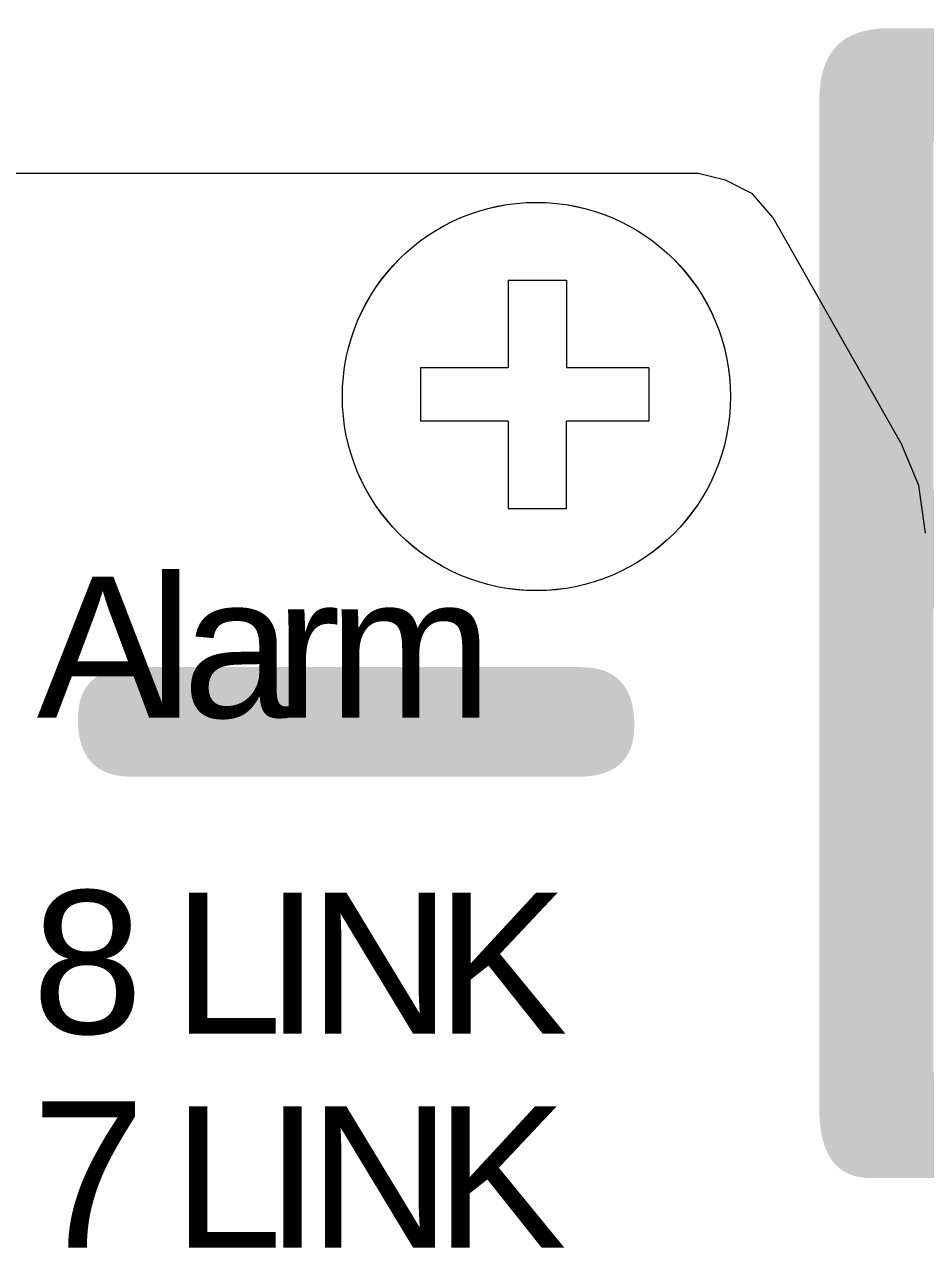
# Model space of a CAD drawing. Header units: millimetres. Extents: x 1359 to 3577, y 1336 to 3557.
# Drawn here: x 3206.13 to 3221.81, y 3290.24 to 3311.51 of the extents above; entities that cross this region are included whole.
import ezdxf
from ezdxf.enums import TextEntityAlignment as Align

# ---------------------------------------------------------------- set-up
doc = ezdxf.new("R2010")
doc.units = ezdxf.units.MM
doc.layers.add('000-PI-Oprema', color=30, linetype='Continuous', lineweight=5)
doc.layers.add('002-PI-Kabelska kanalica', color=150, linetype='Continuous')
doc.styles.add('Arial$001H0', font='arial.ttf')
doc.styles.add('PI0', font='isocpeur.ttf', dxfattribs={"width": 0.9})

msp = doc.modelspace()

# ---------------------------------------------------------------- linework, layer by layer
at = {"layer": '000-PI-Oprema', "color": 0, "linetype": 'ByBlock', "lineweight": 0}
for p, q in [((3217.856, 3308.921), (3170.818, 3308.921)), ((3217.856, 3308.921), (3170.818, 3308.921)), ((3217.856, 3308.921), (3170.818, 3308.921)), ((3218.329, 3308.802), (3217.856, 3308.921)), ((3218.329, 3308.802), (3217.856, 3308.921)), ((3218.329, 3308.802), (3217.856, 3308.921)), ((3218.801, 3308.567), (3218.329, 3308.802)), ((3218.801, 3308.567), (3218.329, 3308.802)), ((3218.801, 3308.567), (3218.329, 3308.802)), ((3219.155, 3308.154), (3218.801, 3308.567)), ((3219.155, 3308.154), (3218.801, 3308.567)), ((3219.155, 3308.154), (3218.801, 3308.567)), ((3219.155, 3308.154), (3221.399, 3304.199)), ((3219.155, 3308.154), (3221.399, 3304.199)), ((3219.155, 3308.154), (3221.399, 3304.199)), ((3214.548, 3307.064), (3215.563, 3307.064)), ((3214.548, 3307.064), (3214.548, 3305.542)), ((3214.548, 3307.064), (3215.563, 3307.064)), ((3214.548, 3307.064), (3214.548, 3305.542)), ((3215.563, 3307.064), (3215.563, 3305.542)), ((3215.563, 3307.064), (3215.563, 3305.542)), ((3214.548, 3305.542), (3213.027, 3305.542)), ((3213.027, 3305.542), (3213.027, 3304.612)), ((3214.548, 3305.542), (3213.027, 3305.542)), ((3213.027, 3305.542), (3213.027, 3304.612)), ((3217, 3305.542), (3215.563, 3305.542)), ((3217, 3305.542), (3215.563, 3305.542)), ((3217, 3305.542), (3217, 3304.612)), ((3217, 3305.542), (3217, 3304.612)), ((3214.548, 3304.612), (3213.027, 3304.612)), ((3214.548, 3304.612), (3213.027, 3304.612)), ((3214.548, 3304.612), (3214.548, 3303.09)), ((3214.548, 3304.612), (3214.548, 3303.09)), ((3217, 3304.612), (3215.563, 3304.612)), ((3217, 3304.612), (3215.563, 3304.612)), ((3221.693, 3303.492), (3221.398, 3304.199)), ((3221.693, 3303.491), (3221.398, 3304.198)), ((3221.693, 3303.491), (3221.398, 3304.198)), ((3221.812, 3302.666), (3221.693, 3303.492)), ((3221.812, 3302.665), (3221.693, 3303.492)), ((3221.812, 3302.665), (3221.693, 3303.492))]:
    msp.add_line(p, q, dxfattribs=at)
for points in [[(3214.548, 3303.09), (3215.563, 3303.09), (3215.563, 3304.612)], [(3214.548, 3303.09), (3215.563, 3303.09), (3215.563, 3304.611)]]:
    msp.add_lwpolyline(points, dxfattribs=at)
at = {"layer": '000-PI-Oprema', "color": 0, "linetype": 'ByBlock', "lineweight": 0, "ltscale": 0.25}
for centre in [(3215.042, 3305.041), (3215.042, 3305.04)]:
    msp.add_circle(centre, 3.377, dxfattribs=at)

# ---------------------------------------------------------------- texts
at = {"layer": '000-PI-Oprema', "color": 0, "linetype": 'ByBlock', "lineweight": 0, "style": 'Arial$001H0'}
for s, height, p in [('l', 2.453, (3208.294, 3299.456)), ('l', 2.453, (3208.294, 3299.456)), ('A', 2.453, (3206.349, 3299.456)), ('A', 2.453, (3206.349, 3299.456)), ('a', 2.453, (3208.885, 3299.456)), ('a', 2.453, (3208.885, 3299.456)), ('r', 2.453, (3210.492, 3299.456)), ('r', 2.453, (3210.492, 3299.456)), ('m', 2.453, (3211.421, 3299.456)), ('m', 2.453, (3211.421, 3299.456)), ('8', 2.489, (3206.262, 3293.958)), ('8', 2.489, (3206.262, 3293.958)), ('L', 2.453, (3208.715, 3293.958)), ('L', 2.453, (3208.715, 3293.958)), ('I', 2.453, (3210.322, 3293.958)), ('I', 2.453, (3210.322, 3293.958)), ('N', 2.453, (3211.084, 3293.958)), ('N', 2.453, (3211.084, 3293.958)), ('K', 2.453, (3213.299, 3293.958)), ('K', 2.453, (3213.299, 3293.958)), ('7', 2.542, (3206.262, 3290.238)), ('7', 2.542, (3206.262, 3290.238)), ('L', 2.453, (3208.715, 3290.238)), ('L', 2.453, (3208.715, 3290.238)), ('I', 2.453, (3210.322, 3290.238)), ('I', 2.453, (3210.322, 3290.238)), ('N', 2.453, (3211.084, 3290.238)), ('N', 2.453, (3211.084, 3290.238)), ('K', 2.453, (3213.279, 3290.238)), ('K', 2.453, (3213.279, 3290.238))]:
    msp.add_text(s, height=height, dxfattribs=at).set_placement(p)
at = {"layer": '002-PI-Kabelska kanalica', "color": 0, "linetype": 'ByBlock', "lineweight": 0, "style": 'PI0', "width": 0.9}
msp.add_text('-BT1 -BM1', height=20, dxfattribs=at).set_placement((3263.987, 3301.479), align=Align.MIDDLE)

doc.saveas('drawing.dxf')
